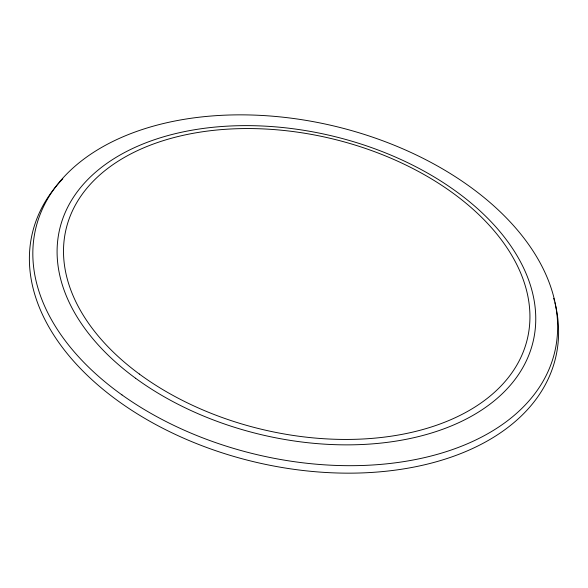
<?xml version="1.0" encoding="UTF-8"?>
<svg xmlns="http://www.w3.org/2000/svg" width="588" height="588" viewBox="0 0 588 588"><rect width="100%" height="100%" fill="white"/><g stroke="black" fill="none" stroke-linecap="round" stroke-linejoin="round"><path stroke-width="0.88" d="M554.903 302.658A268.944 171.086 13.4 0 1 249.15 460.602A268.944 171.086 13.4 0 1 62.791 178.818M553.749 298.322A268.944 171.086 13.4 0 1 554.462 300.924M139.319 374.027A237.082 149.477 13.4 0 0 524.459 348.706A237.082 149.477 13.4 0 0 226.38 129.242A237.082 149.477 13.4 0 0 139.319 374.027M135.63 378.282A243.3 153.505 13.4 0 0 530.347 351.051A243.3 153.505 13.4 0 0 223.293 126.405A243.3 153.505 13.4 0 0 135.63 378.282M121.981 394.908A266.739 168.763 13.4 0 0 552.536 359.871A266.739 168.763 13.4 0 0 211.166 116.02A266.739 168.763 13.4 0 0 121.981 394.908"/></g></svg>
